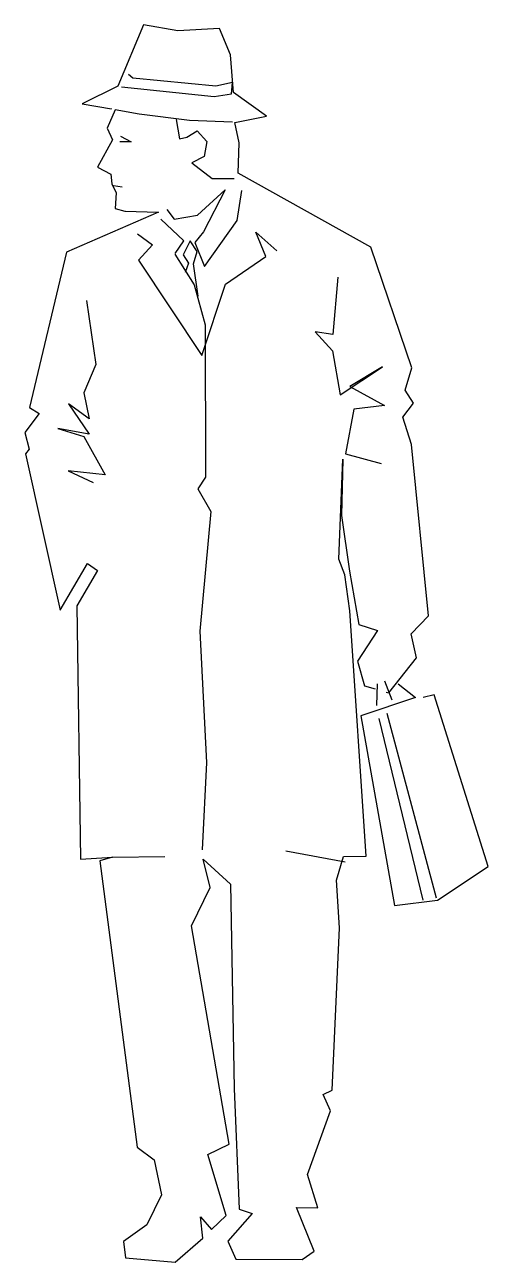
# Model space of a CAD drawing. Extents: x -0.29 to 0.39, y 0 to 1.8.
import ezdxf

# ---------------------------------------------------------------- set-up
doc = ezdxf.new("R2010")
doc.units = 0
doc.header["$LTSCALE"] = 1.2
doc.header["$MEASUREMENT"] = 0
doc.layers.get('0').update_dxf_attribs({"linetype": 'CONTINUOUS'})

msp = doc.modelspace()

# ---------------------------------------------------------------- linework, layer by layer
for p, q in [((0.0116, 1.7609), (-0.0042, 1.7997)), ((0.0161, 1.7059), (0.0116, 1.7609)), ((0.0641, 1.6717), (0.0161, 1.7059)), ((0.0181, 1.6625), (0.0641, 1.6717)), ((0.0245, 1.6325), (0.0181, 1.6625)), ((0.0232, 1.5884), (0.0245, 1.6325)), ((0.2166, 1.4803), (0.0232, 1.5884)), ((-0.1589, 1.5706), (-0.146, 1.5684)), ((-0.0934, 1.5314), (-0.2271, 1.473)), ((-0.1424, 1.5334), (-0.1423, 1.5331)), ((-0.1423, 1.5331), (-0.0934, 1.5314)), ((-0.2271, 1.473), (-0.2815, 1.2465)), ((0.2763, 1.3043), (0.2166, 1.4803)), ((0.2666, 1.2719), (0.2763, 1.3043)), ((0.2786, 1.2528), (0.2666, 1.2719)), ((-0.2815, 1.2465), (-0.2673, 1.2376)), ((0.2632, 1.2325), (0.2786, 1.2528)), ((-0.2673, 1.2376), (-0.2882, 1.21)), ((0.2757, 1.1923), (0.2632, 1.2325)), ((-0.2882, 1.21), (-0.2818, 1.1856)), ((0.3004, 0.9425), (0.2757, 1.1923)), ((-0.2818, 1.1856), (-0.2873, 1.1787)), ((-0.2873, 1.1787), (-0.2366, 0.9509)), ((0.1696, 1.0251), (0.1757, 1.1709)), ((0.1757, 1.1709), (0.1735, 1.0889)), ((0.1735, 1.0889), (0.1852, 1.0076)), ((-0.2366, 0.9509), (-0.1969, 1.0189)), ((-0.1969, 1.0189), (-0.182, 1.0086)), ((0.1786, 1.0025), (0.1696, 1.0251)), ((-0.182, 1.0086), (-0.2121, 0.957)), ((0.1856, 0.9496), (0.1786, 1.0025)), ((0.1852, 1.0076), (0.199, 0.9298)), ((-0.2121, 0.957), (-0.207, 0.5876)), ((0.2097, 0.5918), (0.1856, 0.9496)), ((0.2751, 0.916), (0.3004, 0.9425)), ((0.2263, 0.921), (0.1969, 0.8763)), ((0.199, 0.9298), (0.2263, 0.921)), ((0.283, 0.8813), (0.2751, 0.916)), ((0.1969, 0.8763), (0.2073, 0.8405)), ((0.2426, 0.8301), (0.283, 0.8813)), ((0.2073, 0.8405), (0.223, 0.8359)), ((0.2258, 0.8432), (0.2247, 0.8118)), ((0.2474, 0.8193), (0.237, 0.847)), ((0.2389, 0.8312), (0.2426, 0.8301)), ((0.2561, 0.8432), (0.2816, 0.8231)), ((0.2816, 0.8231), (0.2018, 0.7966)), ((0.3087, 0.8274), (0.2928, 0.8231)), ((0.3877, 0.5766), (0.3087, 0.8274)), ((0.2018, 0.7966), (0.2512, 0.5197)), ((0.2398, 0.8004), (0.3119, 0.5312)), ((0.2928, 0.5274), (0.2284, 0.7928)), ((0.1791, 0.5832), (0.0924, 0.5993)), ((-0.207, 0.5876), (-0.1603, 0.5903)), ((-0.1603, 0.5903), (-0.1786, 0.5849)), ((-0.1786, 0.5849), (-0.1245, 0.1672)), ((-0.1603, 0.5903), (-0.0838, 0.5914)), ((-0.028, 0.5875), (0.0119, 0.5508)), ((-0.018, 0.5462), (-0.028, 0.5875)), ((0.1666, 0.5567), (0.1766, 0.5912)), ((0.1766, 0.5912), (0.2097, 0.5918)), ((0.3139, 0.5278), (0.3877, 0.5766)), ((-0.0452, 0.4899), (-0.018, 0.5462)), ((0.0119, 0.5508), (0.0174, 0.2526)), ((0.1706, 0.487), (0.1666, 0.5567)), ((0.2512, 0.5197), (0.3139, 0.5278)), ((0.0101, 0.1713), (-0.0452, 0.4899)), ((0.16, 0.2501), (0.1706, 0.487)), ((0.0174, 0.2526), (0.0246, 0.0768)), ((0.1468, 0.2439), (0.16, 0.2501)), ((0.1576, 0.2202), (0.1468, 0.2439)), ((0.124, 0.1274), (0.1576, 0.2202)), ((-0.1245, 0.1672), (-0.0994, 0.1489)), ((-0.0213, 0.1565), (0.0101, 0.1713)), ((-0.0994, 0.1489), (-0.0887, 0.0978)), ((0.0056, 0.0674), (-0.0213, 0.1565)), ((0.1394, 0.0784), (0.124, 0.1274)), ((-0.0887, 0.0978), (-0.1101, 0.0538)), ((0.0246, 0.0768), (0.0435, 0.0705)), ((0.1081, 0.0793), (0.1394, 0.0784)), ((0.1337, 0.0154), (0.1081, 0.0793)), ((-0.032, 0.0654), (-0.0157, 0.0471)), ((-0.0285, 0.0344), (-0.032, 0.0654)), ((-0.0157, 0.0471), (0.0056, 0.0674)), ((0.0435, 0.0705), (0.0079, 0.0302)), ((-0.1101, 0.0538), (-0.1441, 0.0295)), ((-0.1441, 0.0295), (-0.1413, 0.0058)), ((-0.0688, -0.0008), (-0.0285, 0.0344)), ((0.0079, 0.0302), (0.0195, 0.0035)), ((-0.1413, 0.0058), (-0.0688, -0.0008)), ((0.0195, 0.0035), (0.1165, 0.0031)), ((0.1165, 0.0031), (0.1337, 0.0154))]:
    msp.add_line(p, q)
for points in [[(-0.0042, 1.7997), (-0.0648, 1.7959), (-0.115, 1.8049), (-0.1527, 1.7151), (-0.2046, 1.6894), (-0.1619, 1.6823), (-0.162, 1.6821)], [(-0.1472, 1.7142), (-0.0122, 1.7001), (0.0134, 1.7039), (0.0146, 1.7206), (-0.0097, 1.7155), (-0.1305, 1.727), (-0.1369, 1.7323)], [(-0.1562, 1.6807), (-0.1678, 1.6538), (-0.1601, 1.6371), (-0.1819, 1.5972), (-0.1626, 1.5869), (-0.1614, 1.5729), (-0.155, 1.5599), (-0.1562, 1.5369), (-0.1423, 1.5331)], [(0.0146, 1.6628), (-0.0482, 1.6653), (-0.1215, 1.6743), (-0.1562, 1.6807)], [(-0.0675, 1.6667), (-0.0624, 1.6383), (-0.0521, 1.641), (-0.0367, 1.6499), (-0.0225, 1.6346), (-0.0264, 1.6126), (-0.0445, 1.6036), (-0.0149, 1.5805), (0.0173, 1.5805)], [(-0.1484, 1.6423), (-0.133, 1.6341), (-0.1495, 1.6341)], [(-0.081, 1.5353), (-0.0701, 1.5211), (-0.0362, 1.5271), (0.0041, 1.5641), (-0.0276, 1.5026), (-0.0404, 1.487), (-0.0263, 1.4523), (0.0214, 1.5192), (0.0285, 1.5629)], [(-0.0688, 1.4713), (-0.056, 1.4898), (-0.0897, 1.5212)], [(-0.1238, 1.4998), (-0.1017, 1.484), (-0.1222, 1.4615), (-0.0299, 1.3222), (0.0045, 1.4263), (0.0631, 1.4668), (0.049, 1.5023), (0.0795, 1.4748)], [(-0.0351, 1.4091), (-0.0421, 1.4559), (-0.037, 1.4741), (-0.0472, 1.4895), (-0.0573, 1.469), (-0.0493, 1.4569), (-0.0544, 1.4436)], [(-0.0696, 1.4704), (-0.0414, 1.4254), (-0.0249, 1.367), (-0.0246, 1.1449), (-0.0356, 1.1279), (-0.0168, 1.0946), (-0.0329, 0.92), (-0.0233, 0.7286), (-0.0297, 0.601)], [(0.1683, 1.4364), (0.1609, 1.353), (0.1354, 1.3567), (0.1605, 1.3293), (0.1715, 1.2647), (0.2336, 1.3059), (0.1857, 1.277), (0.2366, 1.2494), (0.1918, 1.2442), (0.1794, 1.1786), (0.2315, 1.1645)], [(-0.1983, 1.4025), (-0.1845, 1.3091), (-0.2019, 1.2679), (-0.1944, 1.23), (-0.2242, 1.2516), (-0.1945, 1.2074), (-0.24, 1.216), (-0.2022, 1.2041), (-0.1711, 1.1482), (-0.2247, 1.1539), (-0.1883, 1.137)]]:
    msp.add_lwpolyline(points)

doc.saveas('drawing.dxf')
